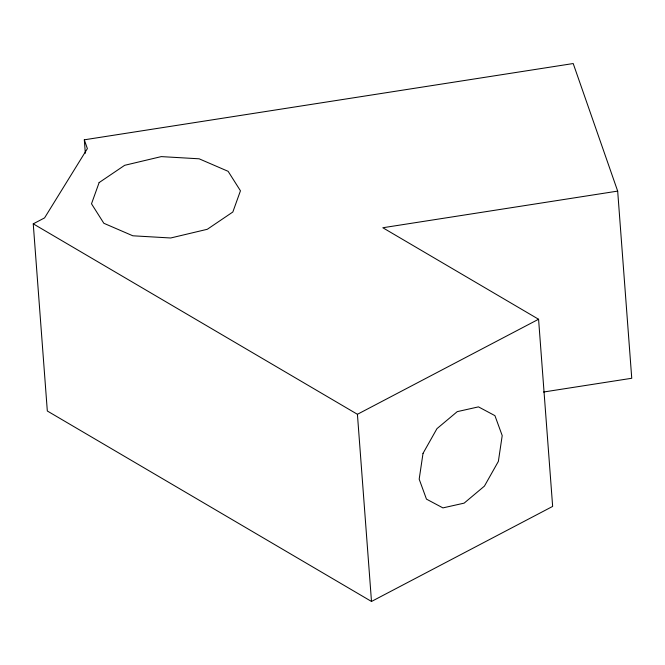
<?xml version="1.0" encoding="UTF-8"?>
<svg xmlns="http://www.w3.org/2000/svg" width="665" height="665" viewBox="0 0 665 665"><rect width="100%" height="100%" fill="white"/><g stroke="black" fill="none" stroke-linecap="round" stroke-linejoin="round"><path stroke-width="1" d="M617.677 191.104L382.816 227.746L538.575 319.25L552.648 506.414L371.494 601.459L47.323 411.003L33.25 223.839L44.572 217.896L87.381 148.611L84.314 139.808L573.205 63.541L617.677 191.104L631.75 378.269L543.546 392.026M33.25 223.839L357.421 414.295L538.575 319.25M357.421 414.295L371.494 601.459M84.314 139.808L85.328 153.258M423.023 453.372L419.183 479.166L426.464 499.124L442.915 507.894L464.137 503.139L484.428 486.115L498.368 461.394L502.208 435.6L494.926 415.65L478.476 406.872L457.254 411.635L436.955 428.651L423.023 453.372M99.127 182.584L91.504 203.798L103.84 223.274L132.825 235.792L170.689 237.987L207.297 229.284L232.833 212.01L240.456 190.789L228.12 171.321L199.134 158.802L161.271 156.608L124.663 165.311L99.127 182.584"/></g></svg>
